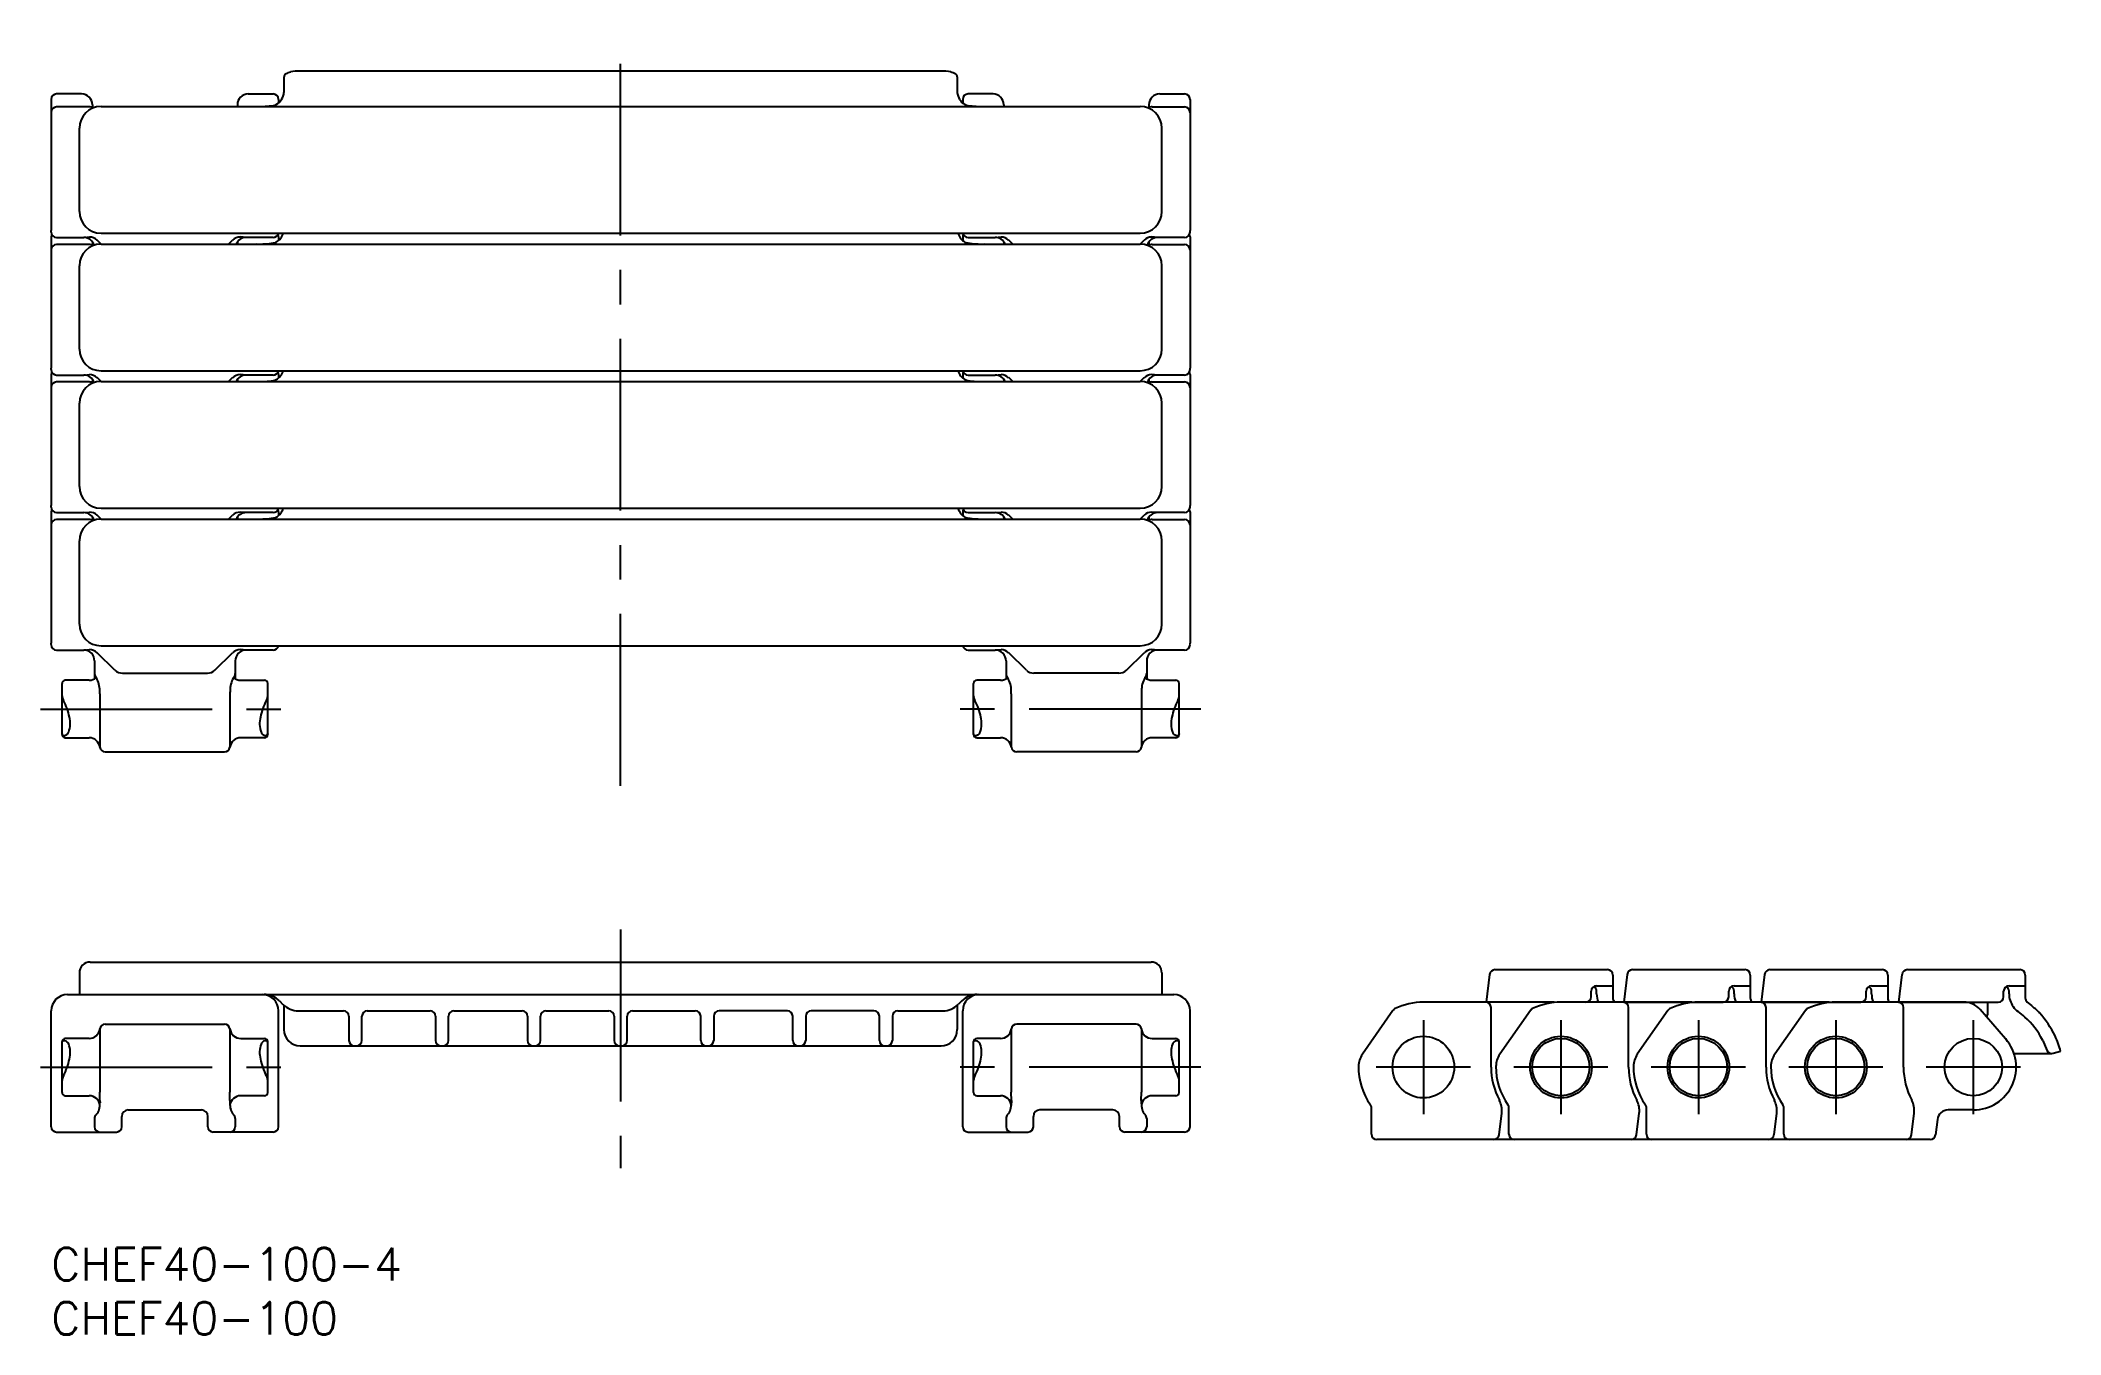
# Model space of a CAD drawing. Extents: x -1 to 186, y -8 to 112.
import ezdxf

# ---------------------------------------------------------------- set-up
doc = ezdxf.new("R2010")
doc.units = 0
doc.header["$LTSCALE"] = 0.5
doc.linetypes.add('CENTER', pattern=[50.8, 31.75, -6.35, 6.35, -6.35])
for name, color, linetype in [('MSM_CENTER', 1, 'CENTER'), ('MSM_CONTINUOUS', 7, 'CONTINUOUS'), ('MSM_PART_NUMBER', 7, 'CONTINUOUS')]:
    doc.layers.add(name, color=color, linetype=linetype)
doc.styles.get("Standard").update_dxf_attribs({"font": 'txt.shx', "height": 3, "bigfont": 'bigfont.shx'})

# ---------------------------------------------------------------- blocks, each defined once
blk = doc.blocks.new('*U10')
at = {"layer": 'MSM_PART_NUMBER'}
blk.add_text('CHEF40-100-4', height=3, dxfattribs=at).set_placement((0, -3))
blk = doc.blocks.new('*U11')
at = {"layer": 'MSM_PART_NUMBER'}
blk.add_text('CHEF40-100', height=3, dxfattribs=at).set_placement((0, -8))

msp = doc.modelspace()

# ---------------------------------------------------------------- linework, layer by layer
at = {"layer": 'MSM_CENTER'}
for p, q in [((52.6, 42.69), (52.6, 111.51)), ((-1, 49.77), (22, 49.77)), ((106.2, 49.77), (83.2, 49.77)), ((52.6, 29.4), (52.6, 7.37)), ((126.76, 21.05), (126.76, 12.35)), ((139.46, 21.05), (139.46, 12.35)), ((152.16, 21.05), (152.16, 12.35)), ((164.86, 21.05), (164.86, 12.35)), ((177.56, 21.05), (177.56, 12.35)), ((-1, 16.7), (22, 16.7)), ((106.2, 16.7), (83.2, 16.7)), ((131.11, 16.7), (122.41, 16.7)), ((143.81, 16.7), (135.11, 16.7)), ((156.51, 16.7), (147.81, 16.7)), ((169.21, 16.7), (160.51, 16.7)), ((181.91, 16.7), (173.21, 16.7))]:
    msp.add_line(p, q, dxfattribs=at)
at = {"layer": 'MSM_CONTINUOUS'}
for p, q in [((82.2, 108.67), (23, 108.67)), ((2.8, 106.57), (0.5, 106.57)), ((18.2, 106.57), (20.5, 106.57)), ((21.5, 108.16), (21.5, 106.71)), ((83.7, 108.16), (83.7, 106.71)), ((87, 106.57), (84.7, 106.57)), ((102.4, 106.57), (104.7, 106.57)), ((0, 106.07), (0, 93.95)), ((3.5, 105.37), (0.5, 105.37)), ((3.8, 105.57), (3.8, 105.32)), ((4.6, 105.41), (100.6, 105.41)), ((17.2, 105.57), (17.2, 105.41)), ((21, 106.07), (21, 105.73)), ((84.2, 106.07), (84.2, 105.73)), ((88, 105.57), (88, 105.41)), ((101.4, 105.57), (101.4, 105.32)), ((101.7, 105.37), (104.7, 105.37)), ((105.2, 106.07), (105.2, 93.95)), ((2.6, 95.71), (2.6, 103.41)), ((102.6, 95.71), (102.6, 103.41)), ((0, 93.82), (0, 93.95)), ((0, 93.37), (0, 81.25)), ((0.5, 93.31), (3, 93.31)), ((3, 93.31), (3.54, 93.36)), ((4.6, 93.71), (100.6, 93.71)), ((18, 93.31), (17.46, 93.36)), ((20.5, 93.31), (18, 93.31)), ((21, 93.37), (21, 93.03)), ((84.2, 93.37), (84.2, 93.03)), ((84.7, 93.31), (87.2, 93.31)), ((87.2, 93.31), (87.74, 93.36)), ((102.2, 93.31), (101.66, 93.36)), ((104.7, 93.31), (102.2, 93.31)), ((105.2, 93.82), (105.2, 93.95)), ((105.2, 93.37), (105.2, 81.25)), ((3.5, 92.67), (0.5, 92.67)), ((3.8, 92.87), (3.8, 92.62)), ((4.62, 92.71), (4.25, 93.07)), ((4.6, 92.71), (100.58, 92.71)), ((16.38, 92.71), (16.75, 93.07)), ((17.2, 92.87), (17.2, 92.71)), ((88, 92.87), (88, 92.71)), ((88.82, 92.71), (88.45, 93.07)), ((100.58, 92.71), (100.95, 93.07)), ((101.4, 92.87), (101.4, 92.62)), ((101.7, 92.67), (104.7, 92.67)), ((2.6, 83.01), (2.6, 90.71)), ((102.6, 83.01), (102.6, 90.71)), ((0, 81.12), (0, 81.25)), ((0, 80.67), (0, 68.55)), ((0.5, 80.61), (3, 80.61)), ((3, 80.61), (3.54, 80.66)), ((4.62, 80.01), (4.25, 80.37)), ((4.6, 81.01), (100.6, 81.01)), ((16.38, 80.01), (16.75, 80.37)), ((18, 80.61), (17.46, 80.66)), ((20.5, 80.61), (18, 80.61)), ((21, 80.67), (21, 80.33)), ((84.2, 80.67), (84.2, 80.33)), ((84.7, 80.61), (87.2, 80.61)), ((87.2, 80.61), (87.74, 80.66)), ((88.82, 80.01), (88.45, 80.37)), ((100.58, 80.01), (100.95, 80.37)), ((102.2, 80.61), (101.66, 80.66)), ((104.7, 80.61), (102.2, 80.61)), ((105.2, 81.12), (105.2, 81.25)), ((105.2, 80.67), (105.2, 68.55)), ((3.5, 79.97), (0.5, 79.97)), ((3.8, 80.17), (3.8, 79.92)), ((4.6, 80.01), (100.58, 80.01)), ((17.2, 80.17), (17.2, 80.01)), ((88, 80.17), (88, 80.01)), ((101.4, 80.17), (101.4, 79.92)), ((101.7, 79.97), (104.7, 79.97)), ((2.6, 70.31), (2.6, 78.01)), ((102.6, 70.31), (102.6, 78.01)), ((0, 68.42), (0, 68.55)), ((0, 67.97), (0, 55.85)), ((0.5, 67.91), (3, 67.91)), ((3.5, 67.27), (0.5, 67.27)), ((3, 67.91), (3.54, 67.96)), ((3.8, 67.47), (3.8, 67.22)), ((4.62, 67.31), (4.25, 67.67)), ((4.6, 68.31), (100.6, 68.31)), ((4.6, 67.31), (100.58, 67.31)), ((16.38, 67.31), (16.75, 67.67)), ((17.2, 67.47), (17.2, 67.31)), ((18, 67.91), (17.46, 67.96)), ((20.5, 67.91), (18, 67.91)), ((21, 67.97), (21, 67.63)), ((84.2, 67.97), (84.2, 67.63)), ((84.7, 67.91), (87.2, 67.91)), ((87.2, 67.91), (87.74, 67.96)), ((88, 67.47), (88, 67.31)), ((88.82, 67.31), (88.45, 67.67)), ((100.58, 67.31), (100.95, 67.67)), ((101.4, 67.47), (101.4, 67.22)), ((102.2, 67.91), (101.66, 67.96)), ((101.7, 67.27), (104.7, 67.27)), ((104.7, 67.91), (102.2, 67.91)), ((105.2, 68.42), (105.2, 68.55)), ((105.2, 67.97), (105.2, 55.85)), ((2.6, 57.61), (2.6, 65.31)), ((102.6, 57.61), (102.6, 65.31)), ((0, 55.72), (0, 55.85)), ((0.5, 55.21), (3, 55.21)), ((3, 55.21), (3.54, 55.26)), ((4, 54.21), (4, 52.55)), ((5.88, 53.37), (4.25, 54.97)), ((4.6, 55.61), (100.6, 55.61)), ((15.12, 53.37), (16.75, 54.97)), ((17, 54.21), (17, 52.55)), ((18, 55.21), (17.46, 55.26)), ((20.5, 55.21), (18, 55.21)), ((84.7, 55.21), (87.2, 55.21)), ((87.2, 55.21), (87.74, 55.26)), ((88.2, 54.21), (88.2, 52.55)), ((90.08, 53.37), (88.45, 54.97)), ((99.32, 53.37), (100.95, 54.97)), ((101.2, 54.21), (101.2, 52.55)), ((102.2, 55.21), (101.66, 55.26)), ((104.7, 55.21), (102.2, 55.21)), ((105.2, 55.72), (105.2, 55.85)), ((3.5, 52.42), (1.3, 52.42)), ((6.58, 53.08), (14.43, 53.08)), ((17.5, 52.42), (19.7, 52.42)), ((87.7, 52.42), (85.5, 52.42)), ((98.62, 53.08), (90.77, 53.08)), ((101.7, 52.42), (103.9, 52.42)), ((1, 47.42), (1, 52.12)), ((4.49, 51.17), (4.49, 46.25)), ((16.51, 51.17), (16.51, 46.25)), ((20, 47.42), (20, 52.12)), ((85.2, 47.42), (85.2, 52.12)), ((88.69, 51.17), (88.69, 46.25)), ((100.71, 51.17), (100.71, 46.25)), ((104.2, 47.42), (104.2, 52.12)), ((1, 47.47), (1, 47.44)), ((1.3, 47.12), (3.5, 47.12)), ((19.7, 47.12), (17.5, 47.12)), ((20, 47.47), (20, 47.44)), ((85.2, 47.47), (85.2, 47.44)), ((85.5, 47.12), (87.7, 47.12)), ((103.9, 47.12), (101.7, 47.12)), ((104.2, 47.47), (104.2, 47.44)), ((4.99, 45.81), (16.01, 45.81)), ((100.21, 45.81), (89.19, 45.81)), ((3.6, 26.4), (101.6, 26.4)), ((2.6, 25.4), (2.6, 23.4)), ((102.6, 25.4), (102.6, 23.4)), ((132.87, 25.26), (132.56, 22.7)), ((133.37, 25.7), (143.76, 25.7)), ((144.26, 25.2), (144.26, 23.09)), ((145.57, 25.26), (145.26, 22.7)), ((146.07, 25.7), (156.46, 25.7)), ((156.96, 25.2), (156.96, 23.09)), ((158.27, 25.26), (157.96, 22.7)), ((158.77, 25.7), (169.16, 25.7)), ((169.66, 25.2), (169.66, 23.09)), ((170.97, 25.26), (170.66, 22.7)), ((171.47, 25.7), (181.86, 25.7)), ((182.36, 25.2), (182.36, 23.09)), ((1.5, 23.4), (103.7, 23.4)), ((21.09, 22.81), (21.41, 22.49)), ((21.5, 22.4), (21.5, 20.16)), ((83.7, 22.4), (83.7, 20.16)), ((84.11, 22.81), (83.79, 22.49)), ((138.58, 22.7), (126.76, 22.7)), ((151.28, 22.7), (139.46, 22.7)), ((142.26, 23.2), (142.26, 23.7)), ((142.76, 24.2), (144.26, 24.2)), ((142.76, 23.46), (142.76, 23.7)), ((144.44, 22.7), (144.44, 22.7)), ((145.26, 22.7), (154.46, 22.7)), ((163.98, 22.7), (152.16, 22.7)), ((154.96, 23.2), (154.96, 23.7)), ((155.46, 24.2), (156.96, 24.2)), ((155.46, 23.46), (155.46, 23.7)), ((157.14, 22.7), (157.14, 22.7)), ((157.96, 22.7), (167.16, 22.7)), ((176.68, 22.7), (164.86, 22.7)), ((167.66, 23.2), (167.66, 23.7)), ((168.16, 24.2), (169.66, 24.2)), ((168.16, 23.46), (168.16, 23.7)), ((169.84, 22.7), (169.84, 22.7)), ((170.66, 22.7), (179.86, 22.7)), ((177.61, 22.47), (177.61, 22.7)), ((178.91, 21.7), (178.91, 22.7)), ((180.36, 23.2), (180.36, 23.7)), ((180.86, 24.2), (182.36, 24.2)), ((180.86, 23.46), (180.86, 23.7)), ((182.54, 22.7), (182.93, 22.39)), ((0, 11.2), (0, 21.9)), ((4.99, 20.66), (16.01, 20.66)), ((21, 11.2), (21, 21.9)), ((22.83, 21.9), (27, 21.9)), ((27.5, 21.4), (27.5, 19.16)), ((28.7, 19.16), (28.7, 21.4)), ((29.2, 21.9), (35, 21.9)), ((35.5, 21.4), (35.5, 19.16)), ((36.7, 19.16), (36.7, 21.4)), ((37.2, 21.9), (43.5, 21.9)), ((44, 21.4), (44, 19.16)), ((45.2, 19.16), (45.2, 21.4)), ((45.7, 21.9), (51.5, 21.9)), ((52, 21.4), (52, 19.16)), ((53.2, 19.16), (53.2, 21.4)), ((53.7, 21.9), (59.5, 21.9)), ((60, 19.16), (60, 21.4)), ((61.2, 21.4), (61.2, 19.16)), ((68, 21.9), (61.7, 21.9)), ((68.5, 19.16), (68.5, 21.4)), ((69.7, 21.4), (69.7, 19.16)), ((76, 21.9), (70.2, 21.9)), ((76.5, 19.16), (76.5, 21.4)), ((77.7, 21.4), (77.7, 19.16)), ((78.2, 21.9), (82.37, 21.9)), ((84.2, 11.2), (84.2, 21.9)), ((100.21, 20.66), (89.19, 20.66)), ((105.2, 11.2), (105.2, 21.9)), ((123.95, 21.94), (121.12, 17.89)), ((133.01, 16.7), (133.01, 22.2)), ((136.65, 21.94), (133.82, 17.89)), ((145.71, 16.7), (145.71, 22.2)), ((149.35, 21.94), (146.52, 17.89)), ((158.41, 16.7), (158.41, 22.2)), ((162.05, 21.94), (159.22, 17.89)), ((171.11, 16.7), (171.11, 22.2)), ((180.54, 19.3), (178.19, 22.01)), ((1, 14.35), (1, 19.05)), ((1, 19), (1, 19.02)), ((3.5, 19.35), (1.3, 19.35)), ((4.49, 20.22), (4.49, 14.39)), ((16.51, 20.22), (16.51, 14.39)), ((17.5, 19.35), (19.7, 19.35)), ((20, 14.35), (20, 19.05)), ((20, 19), (20, 19.02)), ((85.2, 14.35), (85.2, 19.05)), ((85.2, 19), (85.2, 19.02)), ((87.7, 19.35), (85.5, 19.35)), ((88.69, 20.22), (88.69, 14.39)), ((100.71, 20.22), (100.71, 14.39)), ((101.7, 19.35), (103.9, 19.35)), ((104.2, 14.35), (104.2, 19.05)), ((104.2, 19), (104.2, 19.02)), ((183.97, 19.17), (184.34, 18.27)), ((23, 18.66), (82.2, 18.66)), ((181.31, 17.96), (184.8, 17.96)), ((184.93, 17.98), (185.62, 18.16)), ((1.3, 14.05), (3.5, 14.05)), ((4.5, 13.62), (4.49, 14.39)), ((4.5, 13.62), (4.51, 13.41)), ((16.5, 13.62), (16.49, 13.41)), ((16.5, 13.62), (16.51, 14.39)), ((19.7, 14.05), (17.5, 14.05)), ((85.5, 14.05), (87.7, 14.05)), ((88.7, 13.62), (88.69, 14.39)), ((88.7, 13.62), (88.71, 13.41)), ((100.7, 13.62), (100.69, 13.41)), ((100.7, 13.62), (100.71, 14.39)), ((103.9, 14.05), (101.7, 14.05)), ((4, 11.95), (4, 11.2)), ((6.52, 11.2), (6.52, 12.14)), ((7.12, 12.74), (13.87, 12.74)), ((14.47, 11.2), (14.47, 12.14)), ((17, 11.95), (17, 11.2)), ((88.2, 11.95), (88.2, 11.2)), ((90.73, 11.2), (90.73, 12.14)), ((98.08, 12.74), (91.33, 12.74)), ((98.68, 11.2), (98.68, 12.14)), ((101.2, 11.95), (101.2, 11.2)), ((121.96, 10.5), (121.96, 12.94)), ((133.75, 10.44), (134, 12.46)), ((134.66, 10.5), (134.66, 12.94)), ((146.45, 10.44), (146.7, 12.46)), ((147.36, 10.5), (147.36, 12.94)), ((159.15, 10.44), (159.4, 12.46)), ((160.06, 10.5), (160.06, 12.94)), ((171.85, 10.44), (172.1, 12.46)), ((174.24, 11.86), (174.07, 10.44)), ((177.56, 12.74), (175.23, 12.74)), ((0.5, 10.7), (6.02, 10.7)), ((20.5, 10.7), (14.97, 10.7)), ((84.7, 10.7), (90.23, 10.7)), ((104.7, 10.7), (99.18, 10.7)), ((173.57, 10), (122.46, 10))]:
    msp.add_line(p, q, dxfattribs=at)
for centre, radius in [((126.76, 16.7), 2.85), ((139.46, 16.7), 2.85), ((139.46, 16.7), 2.65), ((152.16, 16.7), 2.85), ((152.16, 16.7), 2.65), ((164.86, 16.7), 2.85), ((164.86, 16.7), 2.65), ((177.56, 16.7), 2.65)]:
    msp.add_circle(centre, radius, dxfattribs=at)
for centre, radius, start, end in [((21.82, 108.14), 0.317, 123.0986, 177.964), ((22.32, 107.39), 1.22, 99.8347, 123.4298), ((22.95, 104.26), 4.42, 89.3833, 101.0169), ((82.25, 104.26), 4.42, 78.9831, 90.6167), ((82.88, 107.39), 1.22, 56.5702, 80.1653), ((83.38, 108.14), 0.317, 2.036, 56.9014), ((0.5, 106.07), 0.5, 90, 180), ((2.8, 105.57), 1, 0, 90), ((18.2, 105.57), 1, 90, 180), ((20.5, 106.07), 0.5, 0, 90), ((20.09, 106.81), 1.41, 299.7342, 355.8076), ((85.11, 106.81), 1.41, 184.1924, 240.2658), ((84.7, 106.07), 0.5, 90, 180), ((87, 105.57), 1, 0, 90), ((102.4, 105.57), 1, 90, 180), ((104.7, 106.07), 0.5, 0, 90), ((0.5, 104.87), 0.5, 90, 180), ((4.6, 103.41), 2, 90, 180), ((3.5, 104.37), 1, 66.3157, 90), ((19.19, 114.3), 8.89, 268.7532, 278.4514), ((20.4, 106.4), 0.901, 276.2865, 295.643), ((84.8, 106.4), 0.901, 244.357, 263.7135), ((86.01, 114.3), 8.89, 261.5486, 271.2468), ((100.6, 103.41), 2, 0, 90), ((101.7, 104.37), 1, 90, 113.6843), ((104.7, 104.87), 0.5, 0, 90), ((4.6, 95.71), 2, 180, 270), ((100.6, 95.71), 2, 270, 0), ((0.5, 93.81), 0.5, 180, 270), ((0.5, 93.37), 0.5, 153.7035, 180), ((3, 92.31), 1, 16.9316, 90), ((3.54, 92.35), 1, 45.2891, 90.019), ((17.46, 92.35), 1, 89.981, 134.7109), ((18, 92.31), 1, 90, 156.5762), ((20.5, 93.81), 0.5, 270, 348.1738), ((20.09, 94.11), 1.41, 299.7342, 343.3431), ((20.5, 93.37), 0.5, 0, 26.2965), ((85.11, 94.11), 1.41, 196.6569, 240.2658), ((84.7, 93.37), 0.5, 153.7035, 180), ((84.7, 93.81), 0.5, 191.8262, 270), ((87.2, 92.31), 1, 23.4238, 90), ((87.74, 92.35), 1, 45.2891, 90.019), ((101.66, 92.35), 1, 89.981, 134.7109), ((102.2, 92.31), 1, 90, 163.0684), ((104.7, 93.81), 0.5, 270, 0), ((104.7, 93.37), 0.5, 0, 26.2965), ((0.5, 92.17), 0.5, 90, 180), ((4.6, 90.71), 2, 90, 180), ((3.5, 91.67), 1, 66.3157, 90), ((2.8, 92.87), 1, 0, 2.5405), ((18.2, 92.87), 1, 177.4595, 180), ((19.19, 101.6), 8.89, 268.7532, 278.4514), ((20.4, 93.7), 0.901, 276.2865, 295.643), ((84.8, 93.7), 0.901, 244.357, 263.7135), ((86.01, 101.6), 8.89, 261.5486, 271.2468), ((87, 92.87), 1, 0, 2.5405), ((100.6, 90.71), 2, 0, 90), ((101.7, 91.67), 1, 90, 113.6843), ((102.4, 92.87), 1, 177.4595, 180), ((104.7, 92.17), 0.5, 0, 90), ((4.6, 83.01), 2, 180, 270), ((100.6, 83.01), 2, 270, 0), ((0.5, 81.11), 0.5, 180, 270), ((0.5, 80.67), 0.5, 153.7035, 180), ((3, 79.61), 1, 16.9316, 90), ((3.54, 79.65), 1, 45.2891, 90.019), ((17.46, 79.65), 1, 89.981, 134.7109), ((18, 79.61), 1, 90, 156.5762), ((20.5, 81.11), 0.5, 270, 348.1738), ((20.09, 81.41), 1.41, 299.7342, 343.3431), ((20.5, 80.67), 0.5, 0, 26.2965), ((85.11, 81.41), 1.41, 196.6569, 240.2658), ((84.7, 80.67), 0.5, 153.7035, 180), ((84.7, 81.11), 0.5, 191.8262, 270), ((87.2, 79.61), 1, 23.4238, 90), ((87.74, 79.65), 1, 45.2891, 90.019), ((101.66, 79.65), 1, 89.981, 134.7109), ((102.2, 79.61), 1, 90, 163.0684), ((104.7, 81.11), 0.5, 270, 0), ((104.7, 80.67), 0.5, 0, 26.2965), ((0.5, 79.47), 0.5, 90, 180), ((4.6, 78.01), 2, 90, 180), ((3.5, 78.97), 1, 66.3157, 90), ((2.8, 80.17), 1, 0, 2.5405), ((18.2, 80.17), 1, 177.4595, 180), ((19.19, 88.9), 8.89, 268.7532, 278.4514), ((20.4, 81), 0.901, 276.2865, 295.643), ((84.8, 81), 0.901, 244.357, 263.7135), ((86.01, 88.9), 8.89, 261.5486, 271.2468), ((87, 80.17), 1, 0, 2.5405), ((100.6, 78.01), 2, 0, 90), ((101.7, 78.97), 1, 90, 113.6843), ((102.4, 80.17), 1, 177.4595, 180), ((104.7, 79.47), 0.5, 0, 90), ((4.6, 70.31), 2, 180, 270), ((100.6, 70.31), 2, 270, 0), ((0.5, 68.41), 0.5, 180, 270), ((0.5, 67.97), 0.5, 153.7035, 180), ((0.5, 66.77), 0.5, 90, 180), ((4.6, 65.31), 2, 90, 180), ((3, 66.91), 1, 16.9316, 90), ((3.5, 66.27), 1, 66.3157, 90), ((3.54, 66.95), 1, 45.2891, 90.019), ((2.8, 67.47), 1, 0, 2.5405), ((17.46, 66.95), 1, 89.981, 134.7109), ((18, 66.91), 1, 90, 156.5762), ((18.2, 67.47), 1, 177.4595, 180), ((19.19, 76.2), 8.89, 268.7532, 278.4514), ((20.5, 68.41), 0.5, 270, 348.1738), ((20.4, 68.3), 0.901, 276.2865, 295.643), ((20.09, 68.71), 1.41, 299.7342, 343.3431), ((20.5, 67.97), 0.5, 0, 26.2965), ((85.11, 68.71), 1.41, 196.6569, 240.2658), ((84.7, 67.97), 0.5, 153.7035, 180), ((84.7, 68.41), 0.5, 191.8262, 270), ((84.8, 68.3), 0.901, 244.357, 263.7135), ((86.01, 76.2), 8.89, 261.5486, 271.2468), ((87.2, 66.91), 1, 23.4238, 90), ((87.74, 66.95), 1, 45.2891, 90.019), ((87, 67.47), 1, 0, 2.5405), ((100.6, 65.31), 2, 0, 90), ((101.66, 66.95), 1, 89.981, 134.7109), ((102.2, 66.91), 1, 90, 163.0684), ((101.7, 66.27), 1, 90, 113.6843), ((102.4, 67.47), 1, 177.4595, 180), ((104.7, 68.41), 0.5, 270, 0), ((104.7, 66.77), 0.5, 0, 90), ((104.7, 67.97), 0.5, 0, 26.2965), ((4.6, 57.61), 2, 180, 270), ((100.6, 57.61), 2, 270, 0), ((0.5, 55.71), 0.5, 180, 270), ((3, 54.21), 1, 0, 90), ((3.54, 54.25), 1, 45.2891, 90.019), ((17.46, 54.25), 1, 89.981, 134.7109), ((18, 54.21), 1, 90, 180), ((20.5, 55.71), 0.5, 270, 348.1738), ((84.7, 55.71), 0.5, 191.8262, 270), ((87.2, 54.21), 1, 0, 90), ((87.74, 54.25), 1, 45.2891, 90.019), ((101.66, 54.25), 1, 89.981, 134.7109), ((102.2, 54.21), 1, 90, 180), ((104.7, 55.71), 0.5, 270, 0), ((1.3, 52.12), 0.3, 90, 180), ((3.5, 53.42), 1, 270, 310.9391), ((4.5, 53.05), 0.5, 180, 214.3088), ((2.22, 51.5), 2.26, 2.9289, 34.3088), ((6.58, 54.08), 1, 225.5391, 270), ((14.42, 54.08), 1, 270, 314.4609), ((18.78, 51.5), 2.26, 145.6912, 177.0711), ((17.5, 53.42), 1, 229.0609, 270), ((16.5, 53.05), 0.5, 325.6912, 0), ((19.7, 52.12), 0.3, 0, 90), ((85.5, 52.12), 0.3, 90, 180), ((87.7, 53.42), 1, 270, 310.9391), ((88.7, 53.05), 0.5, 180, 214.3088), ((86.42, 51.5), 2.26, 2.9289, 34.3088), ((90.78, 54.08), 1, 225.5391, 270), ((98.62, 54.08), 1, 270, 314.4609), ((102.98, 51.5), 2.26, 145.6912, 177.0711), ((101.7, 53.42), 1, 229.0609, 270), ((100.7, 53.05), 0.5, 325.6912, 0), ((103.9, 52.12), 0.3, 0, 90), ((1.71, 51), 0.709, 180.0776, 190.8455), ((1.91, 51.04), 0.917, 191.1455, 211.9199), ((-3.99, 47.88), 5.78, 11.4201, 27.6213), ((-1657.88, -4.97), 1663.32, 1.93424, 1.94946), ((1678.88, -4.97), 1663.32, 178.05054, 178.06576), ((24.99, 47.88), 5.78, 152.3787, 168.5799), ((19.09, 51.04), 0.917, 328.0801, 348.8545), ((19.29, 51), 0.709, 349.1545, 359.9224), ((85.91, 51), 0.709, 180.0776, 190.8455), ((86.11, 51.04), 0.917, 191.1455, 211.9199), ((80.21, 47.88), 5.78, 11.4201, 27.6213), ((-1573.68, -4.97), 1663.32, 1.93424, 1.94946), ((1763.08, -4.97), 1663.32, 178.05054, 178.06576), ((109.19, 47.88), 5.78, 152.3787, 168.5799), ((103.29, 51.04), 0.917, 328.0801, 348.8545), ((103.49, 51), 0.709, 349.1545, 359.9224), ((-0.67, 48.43), 2.42, 340.9484, 14.1805), ((21.67, 48.43), 2.42, 165.8195, 199.0516), ((83.53, 48.43), 2.42, 340.9484, 14.1805), ((105.87, 48.43), 2.42, 165.8195, 199.0516), ((1.17, 47.5), 0.174, 200.6166, 258.9831), ((1.3, 47.42), 0.3, 180, 270), ((1.17, 47.79), 0.463, 265.0909, 296.5187), ((1.11, 47.87), 0.561, 298.9004, 335.6019), ((3.5, 46.12), 1, 7.2774, 90), ((17.5, 46.12), 1, 90, 172.7226), ((19.89, 47.87), 0.561, 204.3981, 241.0996), ((19.83, 47.79), 0.463, 243.4813, 274.9091), ((19.7, 47.42), 0.3, 270, 0), ((19.83, 47.5), 0.174, 281.0169, 339.3834), ((85.37, 47.5), 0.174, 200.6166, 258.9831), ((85.5, 47.42), 0.3, 180, 270), ((85.37, 47.79), 0.463, 265.0909, 296.5187), ((85.31, 47.87), 0.561, 298.9004, 335.6019), ((87.7, 46.12), 1, 7.2774, 90), ((101.7, 46.12), 1, 90, 172.7226), ((104.09, 47.87), 0.561, 204.3981, 241.0996), ((104.03, 47.79), 0.463, 243.4813, 274.9091), ((103.9, 47.42), 0.3, 270, 0), ((104.03, 47.5), 0.174, 281.0169, 339.3834), ((4.99, 46.31), 0.5, 187.2763, 270.0127), ((16.01, 46.31), 0.5, 269.9873, 352.7237), ((89.19, 46.31), 0.5, 187.2763, 270.0127), ((100.21, 46.31), 0.5, 269.9873, 352.7237), ((3.6, 25.4), 1, 90, 180), ((101.6, 25.4), 1, 0, 90), ((133.37, 25.2), 0.5, 90, 173), ((143.76, 25.2), 0.5, 0, 90), ((146.07, 25.2), 0.5, 90, 173), ((156.46, 25.2), 0.5, 0, 90), ((158.77, 25.2), 0.5, 90, 173), ((169.16, 25.2), 0.5, 0, 90), ((171.47, 25.2), 0.5, 90, 173), ((181.86, 25.2), 0.5, 0, 90), ((1.5, 21.9), 1.5, 90, 180), ((19.5, 21.9), 1.5, 0, 90), ((19.67, 21.4), 2, 45, 90), ((22.83, 23.9), 2, 225, 270), ((82.37, 23.9), 2, 270, 315), ((85.53, 21.4), 2, 90, 135), ((85.7, 21.9), 1.5, 90, 180), ((103.7, 21.9), 1.5, 0, 90), ((126.76, 16.7), 6, 90, 115.7771), ((132.51, 22.2), 0.5, 0, 90), ((139.46, 16.7), 6, 90, 115.7771), ((138.58, 20.7), 2, 80.7437, 90), ((141.76, 23.2), 0.5, 270, 360), ((142.76, 23.7), 0.5, 90, 180), ((142.26, 23.7), 0.5, 0, 60.3931), ((144.76, 23.46), 2, 180, 202.294), ((144.76, 23.09), 0.5, 180, 230.6707), ((145.21, 22.2), 0.5, 0, 90), ((152.16, 16.7), 6, 90, 115.7771), ((151.28, 20.7), 2, 80.7437, 90), ((154.46, 23.2), 0.5, 270, 360), ((155.46, 23.7), 0.5, 90, 180), ((154.96, 23.7), 0.5, 0, 60.3931), ((157.46, 23.46), 2, 180, 202.294), ((157.46, 23.09), 0.5, 180, 230.6707), ((157.91, 22.2), 0.5, 0, 90), ((164.86, 16.7), 6, 90, 115.7771), ((163.98, 20.7), 2, 80.7437, 90), ((167.16, 23.2), 0.5, 270, 360), ((168.16, 23.7), 0.5, 90, 180), ((167.66, 23.7), 0.5, 0, 60.3931), ((170.16, 23.46), 2, 180, 202.294), ((170.16, 23.09), 0.5, 180, 230.6707), ((170.61, 22.2), 0.5, 0, 90), ((176.68, 20.7), 2, 41, 90), ((179.86, 23.2), 0.5, 270, 360), ((180.86, 23.7), 0.5, 90, 180), ((180.36, 23.7), 0.5, 0, 60.3931), ((182.86, 23.46), 2, 180, 215.7101), ((182.86, 23.09), 0.5, 180, 230.6707), ((178.68, 17.11), 6.77, 42.6494, 51.4959), ((4.99, 20.16), 0.5, 90, 172.723), ((16.01, 20.16), 0.5, 7.277, 90), ((27, 21.4), 0.5, 0, 90), ((29.2, 21.4), 0.5, 90, 180), ((35, 21.4), 0.5, 0, 90), ((37.2, 21.4), 0.5, 90, 180), ((43.5, 21.4), 0.5, 0, 90), ((45.7, 21.4), 0.5, 90, 180), ((51.5, 21.4), 0.5, 0, 90), ((53.7, 21.4), 0.5, 90, 180), ((59.5, 21.4), 0.5, 0, 90), ((61.7, 21.4), 0.5, 90, 180), ((68, 21.4), 0.5, 0, 90), ((70.2, 21.4), 0.5, 90, 180), ((76, 21.4), 0.5, 0, 90), ((78.2, 21.4), 0.5, 90, 180), ((89.19, 20.16), 0.5, 90, 172.723), ((100.21, 20.16), 0.5, 7.277, 90), ((124.36, 21.65), 0.5, 115.7771, 145), ((137.06, 21.65), 0.5, 115.7771, 145), ((149.76, 21.65), 0.5, 115.7771, 145), ((162.46, 21.65), 0.5, 115.7771, 145), ((178.41, 21.7), 0.5, 315.3819, 0), ((182.83, 23.43), 1.97, 215.5476, 234.7657), ((173.61, 11.05), 13.48, 49.6787, 53.0922), ((177.56, 16), 7.15, 26.3077, 48.1675), ((177.56, 16), 8.35, 25.3488, 43.05), ((1.3, 19.05), 0.3, 90, 180), ((1.17, 18.96), 0.174, 101.0169, 159.3834), ((1.17, 18.67), 0.463, 63.4813, 94.9091), ((1.11, 18.6), 0.561, 24.3981, 61.0996), ((-0.67, 18.04), 2.42, 345.8195, 19.0516), ((3.5, 20.35), 1, 270, 352.723), ((17.5, 20.35), 1, 187.277, 270), ((21.67, 18.04), 2.42, 160.9484, 194.1805), ((19.89, 18.6), 0.561, 118.9004, 155.6019), ((19.83, 18.67), 0.463, 85.0909, 116.5187), ((19.7, 19.05), 0.3, 0, 90), ((19.83, 18.96), 0.174, 20.6166, 78.9831), ((23, 20.16), 1.5, 180, 270), ((28, 19.16), 0.5, 180, 270), ((28.2, 19.16), 0.5, 270, 0), ((36, 19.16), 0.5, 180, 270), ((36.2, 19.16), 0.5, 270, 0), ((44.5, 19.16), 0.5, 180, 270), ((44.7, 19.16), 0.5, 270, 360), ((52.5, 19.16), 0.5, 180, 270), ((52.7, 19.16), 0.5, 270, 360), ((60.5, 19.16), 0.5, 180, 270), ((60.7, 19.16), 0.5, 270, 0), ((69, 19.16), 0.5, 180, 270), ((69.2, 19.16), 0.5, 270, 0), ((77, 19.16), 0.5, 180, 270), ((77.2, 19.16), 0.5, 270, 0), ((82.2, 20.16), 1.5, 270, 0), ((85.5, 19.05), 0.3, 90, 180), ((85.37, 18.96), 0.174, 101.0169, 159.3834), ((85.37, 18.67), 0.463, 63.4813, 94.9091), ((85.31, 18.6), 0.561, 24.3981, 61.0996), ((83.53, 18.04), 2.42, 345.8195, 19.0516), ((87.7, 20.35), 1, 270, 352.723), ((101.7, 20.35), 1, 187.277, 270), ((105.87, 18.04), 2.42, 160.9484, 194.1805), ((104.09, 18.6), 0.561, 118.9004, 155.6019), ((104.03, 18.67), 0.463, 85.0909, 116.5187), ((103.9, 19.05), 0.3, 0, 90), ((104.03, 18.96), 0.174, 20.6166, 78.9831), ((177.56, 16.7), 3.96, 270, 41), ((177.56, 16), 8.35, 14.9999, 25.3489), ((-3.99, 18.59), 5.78, 332.3787, 348.5799), ((24.99, 18.59), 5.78, 191.4201, 207.6213), ((80.21, 18.59), 5.78, 332.3787, 348.5799), ((109.19, 18.59), 5.78, 191.4201, 207.6213), ((122.76, 16.74), 2, 145, 179.4115), ((135.46, 16.74), 2, 145, 179.4115), ((148.16, 16.74), 2, 145, 179.4115), ((160.86, 16.74), 2, 145, 179.4115), ((184.8, 18.46), 0.5, 202.4637, 285), ((1.71, 15.47), 0.709, 169.1545, 179.9224), ((1.91, 15.42), 0.917, 148.0801, 168.8545), ((19.09, 15.42), 0.917, 11.1455, 31.9199), ((19.29, 15.47), 0.709, 0.0776, 10.8455), ((85.91, 15.47), 0.709, 169.1545, 179.9224), ((86.11, 15.42), 0.917, 148.0801, 168.8545), ((103.29, 15.42), 0.917, 11.1455, 31.9199), ((103.49, 15.47), 0.709, 0.0776, 10.8455), ((126.76, 16.7), 6, 179.4115, 215.3746), ((139.46, 16.7), 6.45, 180, 208.2573), ((139.46, 16.7), 6, 179.4115, 215.3746), ((152.16, 16.7), 6.45, 180, 208.2573), ((152.16, 16.7), 6, 179.4115, 215.3746), ((164.86, 16.7), 6.45, 180, 208.2573), ((164.86, 16.7), 6, 179.4115, 215.3746), ((177.56, 16.7), 6.45, 180, 208.2573), ((1.3, 14.35), 0.3, 180, 270), ((3.5, 13.05), 1, 6.3678, 90), ((2.11, 13.41), 2.39, 345.1638, 359.9838), ((18.89, 13.41), 2.39, 180.0162, 194.8362), ((17.5, 13.05), 1, 90, 173.6322), ((19.7, 14.35), 0.3, 270, 0), ((85.5, 14.35), 0.3, 180, 270), ((87.7, 13.05), 1, 6.3678, 90), ((86.31, 13.41), 2.39, 345.1638, 359.9838), ((103.09, 13.41), 2.39, 180.0162, 194.8362), ((101.7, 13.05), 1, 90, 173.6322), ((103.9, 14.35), 0.3, 270, 0), ((121.46, 12.94), 0.5, 0, 35.3746), ((132.01, 12.7), 2, 353, 28.2573), ((134.16, 12.94), 0.5, 0, 35.3746), ((144.71, 12.7), 2, 353, 28.2573), ((146.86, 12.94), 0.5, 0, 35.3746), ((157.41, 12.7), 2, 353, 28.2573), ((159.56, 12.94), 0.5, 0, 35.3746), ((170.11, 12.7), 2, 353, 28.2573), ((0.5, 11.2), 0.5, 180, 270), ((4.5, 11.95), 0.5, 134.5552, 180), ((4.5, 11.2), 0.5, 180, 270), ((3.42, 13.05), 1.04, 314.5552, 345.7766), ((6.02, 11.2), 0.5, 270, 0), ((7.12, 12.14), 0.6, 90, 180), ((13.87, 12.14), 0.6, 0, 90), ((14.97, 11.2), 0.5, 180, 270), ((16.5, 11.2), 0.5, 270, 0), ((17.58, 13.05), 1.04, 194.2234, 225.4448), ((16.5, 11.95), 0.5, 0, 45.4448), ((20.5, 11.2), 0.5, 270, 0), ((84.7, 11.2), 0.5, 180, 270), ((88.7, 11.95), 0.5, 134.5552, 180), ((88.7, 11.2), 0.5, 180, 270), ((87.62, 13.05), 1.04, 314.5552, 345.7766), ((90.23, 11.2), 0.5, 270, 0), ((91.33, 12.14), 0.6, 90, 180), ((98.08, 12.14), 0.6, 0, 90), ((99.18, 11.2), 0.5, 180, 270), ((100.7, 11.2), 0.5, 270, 0), ((101.78, 13.05), 1.04, 194.2234, 225.4448), ((100.7, 11.95), 0.5, 0, 45.4448), ((104.7, 11.2), 0.5, 270, 0), ((175.23, 11.74), 1, 90, 173), ((122.46, 10.5), 0.5, 180, 270), ((133.25, 10.5), 0.5, 270, 353), ((135.16, 10.5), 0.5, 180, 270), ((145.95, 10.5), 0.5, 270, 353), ((147.86, 10.5), 0.5, 180, 270), ((158.65, 10.5), 0.5, 270, 353), ((160.56, 10.5), 0.5, 180, 270), ((171.35, 10.5), 0.5, 270, 353), ((173.57, 10.5), 0.5, 270, 353)]:
    msp.add_arc(centre, radius, start, end, dxfattribs=at)

# ---------------------------------------------------------------- block references
for name in ['*U10', '*U11']:
    msp.add_blockref(name, (0, 0), dxfattribs=at)

doc.saveas('drawing.dxf')
